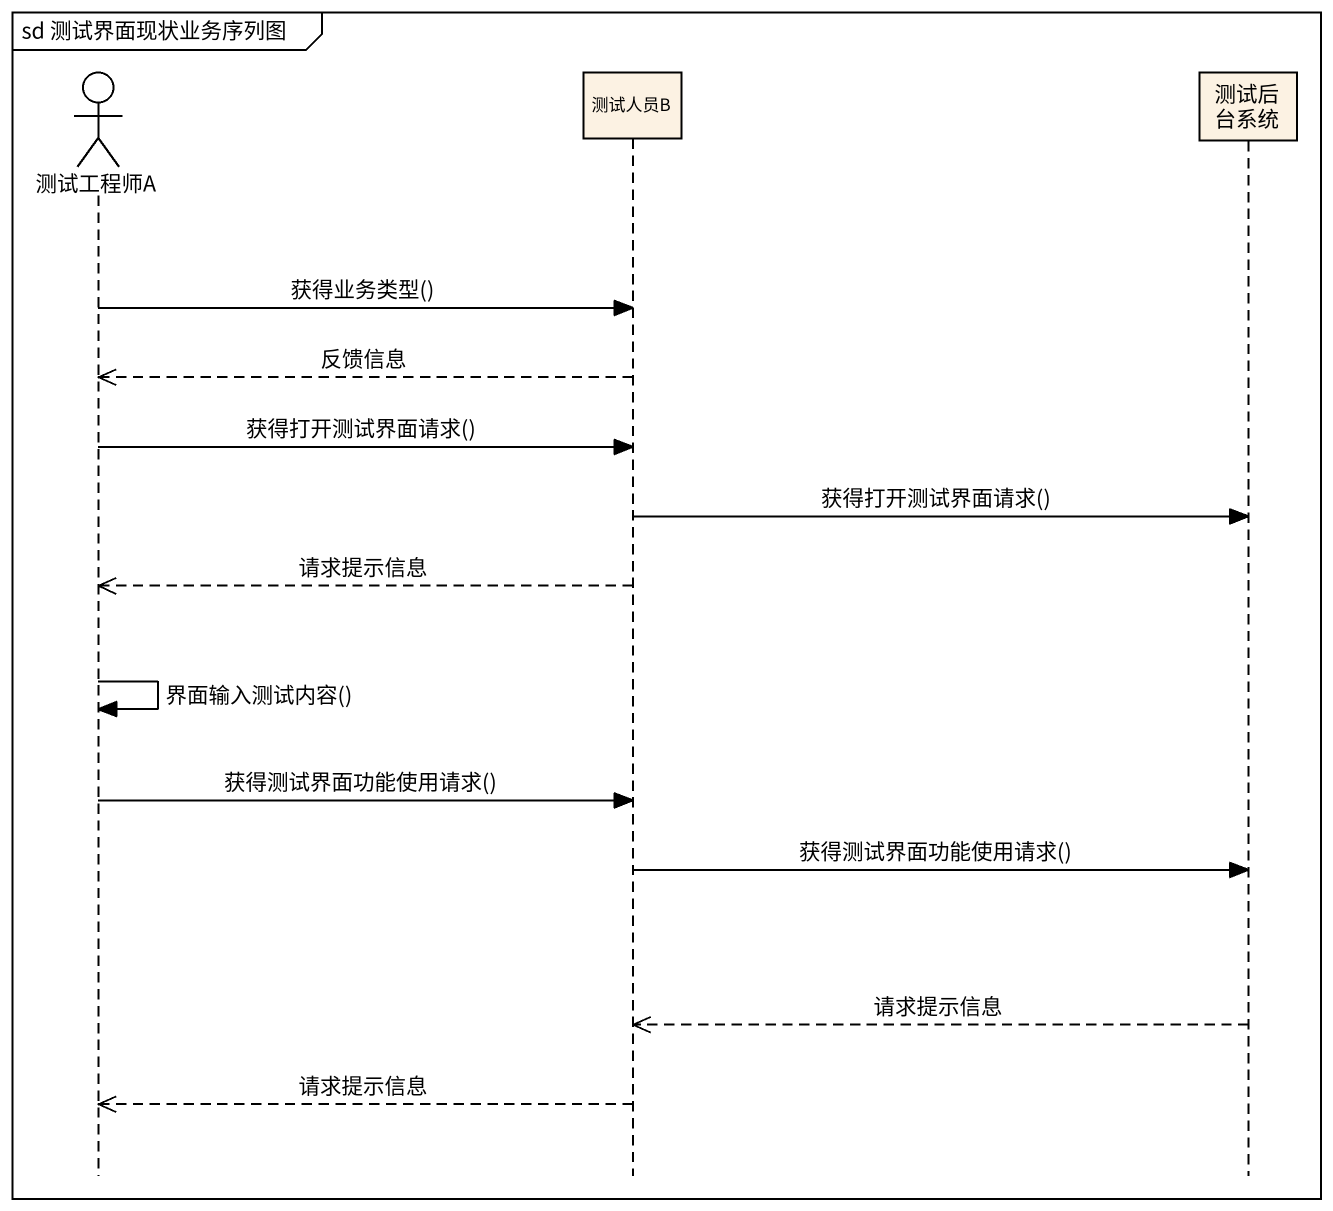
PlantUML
@startuml
mainframe sd 测试界面现状业务序列图
hide footbox
actor 测试工程师A
participant 测试人员B
participant 测试后台系统

测试工程师A -> 测试人员B : 获得业务类型()
测试人员B -->> 测试工程师A : 反馈信息
测试工程师A -> 测试人员B : 获得打开测试界面请求()
测试人员B -> 测试后台系统 : 获得打开测试界面请求()
测试人员B -->> 测试工程师A : 请求提示信息
测试工程师A -> 测试工程师A : 界面输入测试内容()
测试工程师A -> 测试人员B : 获得测试界面功能使用请求()
测试人员B -> 测试后台系统 : 获得测试界面功能使用请求()
测试后台系统 -->> 测试人员B : 请求提示信息
测试人员B -->> 测试工程师A : 请求提示信息
@enduml
